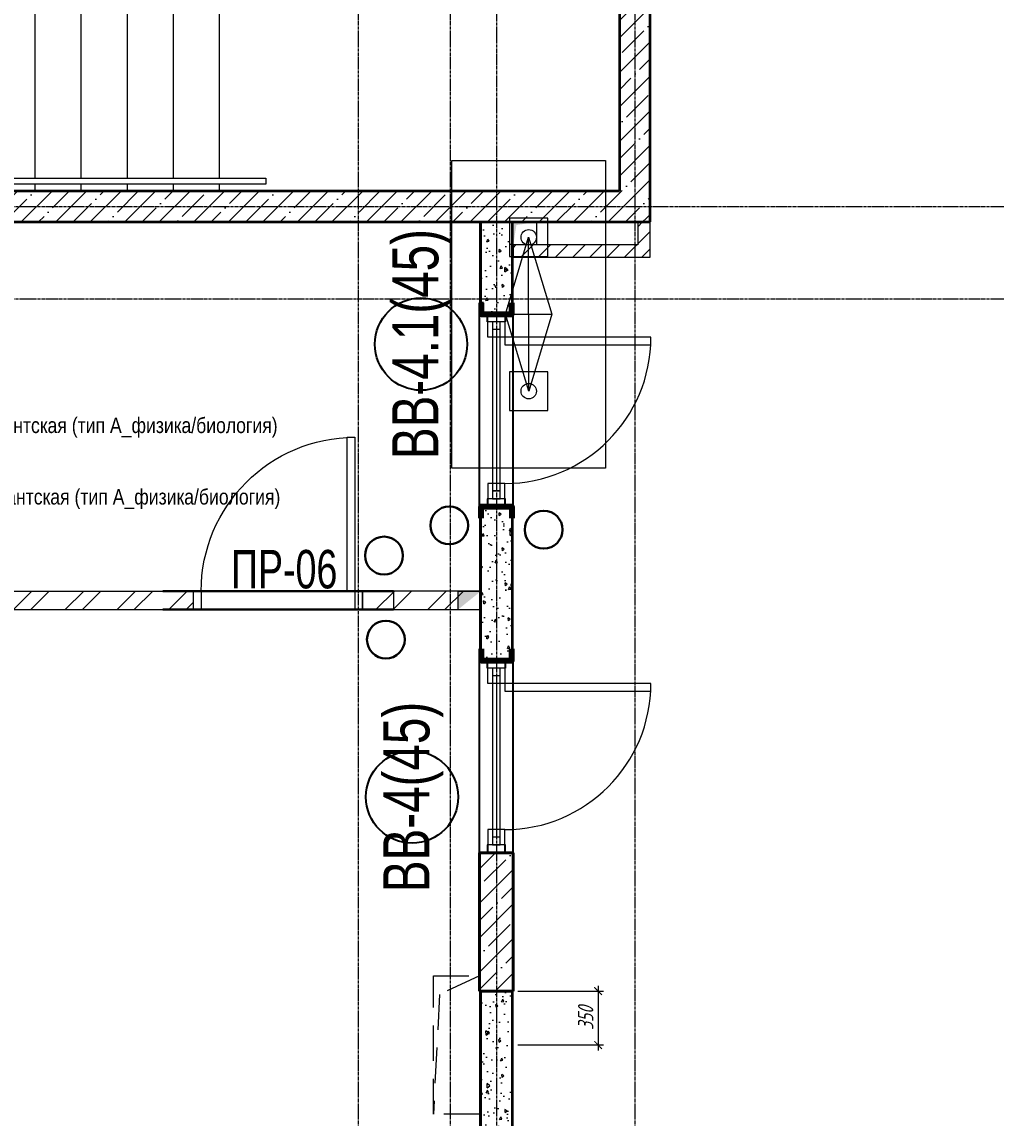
# Model space of a CAD drawing. Header units: millimetres. Extents: x -231292 to 573618, y -153144 to 564035.
# Drawn here: x 100743 to 107079, y 415177 to 422302 of the extents above; entities that cross this region are included whole.
import ezdxf
from ezdxf.enums import TextEntityAlignment as Align

# ---------------------------------------------------------------- set-up
doc = ezdxf.new("R2010")
doc.units = ezdxf.units.MM
for name, pattern in [('CENTER2', [28.575, 19.05, -3.175, 3.175, -3.175]), ('HIDDEN', [9.525, 6.35, -3.175]), ('HIDDEN2', [4.7625, 3.175, -1.5875])]:
    doc.linetypes.add(name, pattern=pattern)
doc.layers.get('0').update_dxf_attribs({"color": 250})
doc.layers.get('Defpoints').update_dxf_attribs({"color": 250})
for name, color, linetype, lineweight in [('A-AREA', 250, 'Continuous', 15), ('АР_Area', 250, 'Continuous', 5), ('АР_Витраж', 250, 'Continuous', 13), ('АР_Витраж марка', 250, 'Continuous', 9), ('АР_Двери', 250, 'Continuous', 9), ('АР_Двери_витраж', 250, 'Continuous', 9), ('АР_Колонны', 250, 'Continuous', 35), ('АР_площадь пом', 250, 'Continuous', 5), ('АР_Стены ЖБ', 250, 'Continuous', 35), ('АР_Стены кирпич', 250, 'Continuous', 20), ('АР_Стены ПЕНОблок', 250, 'Continuous', 20), ('АР_Тонкая', 250, 'Continuous', 5), ('АР_Ф_ЛК', 250, 'Continuous', 5), ('АР_Штриховка', 250, 'Continuous', 0), ('ВК_Шахты', 5, 'Continuous', 9), ('КМ_Фахверки', 250, 'Continuous', 80), ('ОВ_Классы', 250, 'Continuous', 0), ('ОВ_Отопление', 250, 'Continuous', 0), ('РД_Воронки с кровли', 250, 'Continuous', 18), ('РД_Оси_100', 250, 'Continuous', 0), ('РД_проем_инж перемыч_фахверк', 250, 'Continuous', 18), ('СКУД', 250, 'Continuous', 30)]:
    doc.layers.add(name, color=color, linetype=linetype, lineweight=lineweight)
for name, color, linetype, lineweight, plot in [('АР_Делит', 250, 'Continuous', 0, False), ('РД_Проем', 250, 'Continuous', 0, False), ('РД_проем_инж перемыч_подсчет', 250, 'Continuous', 30, False)]:
    doc.layers.add(name, color=color, linetype=linetype, lineweight=lineweight, plot=plot)
doc.layers.add('РД_Витраж_вн', color=250, linetype='Continuous')
doc.layers.add('РД_Перемычка инж проемов', color=250, linetype='Continuous')
doc.styles.add('Arial0', font='arial.ttf')
doc.styles.add('Arial_09', font='ARIALN.TTF', dxfattribs={"width": 0.9})
doc.styles.add('style1', font='ARIALN.TTF')
doc.styles.add('T_dim', font='romans.shx', dxfattribs={"width": 0.7, "oblique": 15})
doc.styles.add('ккк', font='isocpeur.ttf', dxfattribs={"width": 0.85, "oblique": 15})
doc.dimstyles.new('1-50', dxfattribs={"dimscale": 50, "dimtxt": 2, "dimasz": 1, "dimexe": 0.7, "dimexo": 0.6, "dimtad": 1, "dimdec": 0, "dimlfac": -1, "dimtxsty": 'T_dim', "dimblk1": 'ARCHTICK', "dimblk2": 'ARCHTICK', "dimsah": 1, "dimcen": 0, "dimdle": 0.7, "dimclrd": 256, "dimclre": 256, "dimadec": 0, "dimazin": 0, "dimtfac": 1, "dimtdec": 0, "dimtmove": 1, "dimatfit": 3, "dimfxl": 25, "dimlwd": -1, "dimlwe": -1, "dimarcsym": 2})

# ---------------------------------------------------------------- blocks, each defined once
blk = doc.blocks.new('ЛК_4000х8500_2эт')
at = {"color": 5}
for points in [[(6300, 3915), (2100, 3915), (2100, 3955), (6600, 3955), (6600, 3915), (6300, 3915)], [(3928.6, 45), (2100, 45), (2100, 85), (3946.2, 85)], [(4401.1, 85), (6600, 85), (6600, 45), (4383.4, 45)]]:
    blk.add_lwpolyline(points, dxfattribs=at)
at = {"layer": 'АР_Делит'}
blk.add_lwpolyline([(-200, 4000), (8300, 4000), (8300, 0), (-200, 0)], close=True, dxfattribs=at)
at = {"layer": 'АР_Ф_ЛК', "color": 5}
for p, q in [((2400, 4000), (2400, 3955)), ((2700, 4000), (2700, 3955)), ((3000, 4000), (3000, 3955)), ((3300, 4000), (3300, 3955)), ((3600, 4000), (3600, 3955)), ((3900, 4000), (3900, 3955)), ((4200, 4000), (4200, 3955)), ((4500, 4000), (4500, 3955)), ((4800, 4000), (4800, 3955)), ((5100, 4000), (5100, 3955)), ((5400, 4000), (5400, 3955)), ((5700, 4000), (5700, 3955)), ((6000, 4000), (6000, 3955)), ((6300, 4000), (6300, 3955)), ((2400, 3915), (2400, 2255)), ((2700, 3915), (2700, 2255)), ((3000, 3915), (3000, 2255)), ((3300, 3915), (3300, 2255)), ((3600, 3915), (3600, 2255)), ((3900, 3915), (3900, 2255)), ((4200, 3915), (4200, 2255)), ((4500, 3915), (4500, 2255)), ((4800, 3915), (4800, 2255)), ((5100, 3915), (5100, 2255)), ((5400, 3915), (5400, 2255)), ((5700, 3915), (5700, 2255)), ((6000, 3915), (6000, 2255)), ((6300, 3915), (6300, 2255)), ((2400, 2215), (2400, 2190)), ((2700, 2215), (2700, 2190)), ((3000, 2215), (3000, 2190)), ((3300, 2215), (3300, 2190)), ((3600, 2215), (3600, 2190)), ((3900, 2215), (3900, 2190)), ((4200, 2215), (4200, 2190)), ((4500, 2215), (4500, 2190)), ((4800, 2215), (4800, 2190)), ((5100, 2215), (5100, 2190)), ((5400, 2215), (5400, 2190)), ((5700, 2215), (5700, 2190)), ((6000, 2215), (6000, 2190)), ((6300, 2215), (6300, 2190)), ((2400, 2150), (2400, 1850)), ((6300, 2150), (6300, 1850)), ((2400, 1810), (2400, 1785)), ((2700, 1810), (2700, 1785)), ((3000, 1810), (3000, 1785)), ((3300, 1810), (3300, 1785)), ((3600, 1810), (3600, 1785)), ((3900, 1810), (3900, 1785)), ((4200, 1810), (4200, 1785)), ((4500, 1810), (4500, 1785)), ((5400, 1810), (5400, 1785)), ((5700, 1810), (5700, 1785)), ((6000, 1810), (6000, 1785)), ((6300, 1810), (6300, 1785)), ((2400, 1745), (2400, 85)), ((2700, 1745), (2700, 85)), ((3000, 1745), (3000, 85)), ((3300, 1745), (3300, 85)), ((3600, 1745), (3600, 85)), ((3900, 1745), (3900, 85)), ((4200, 1745), (4200, 660.7)), ((4500, 1745), (4500, 1341.4)), ((5400, 1745), (5400, 85)), ((5700, 1745), (5700, 85)), ((6000, 1745), (6000, 85)), ((6300, 1745), (6300, 85)), ((5100, 1670.8), (5100, 85)), ((4800, 912.3), (4800, 85)), ((4500, 309.5), (4500, 85)), ((2400, 45), (2400, 0)), ((2700, 45), (2700, 0)), ((3000, 45), (3000, 0)), ((3300, 45), (3300, 0)), ((3600, 45), (3600, 0)), ((3900, 45), (3900, 0)), ((4500, 45), (4500, 0)), ((4800, 45), (4800, 0)), ((5100, 45), (5100, 0)), ((5400, 45), (5400, 0)), ((5700, 45), (5700, 0)), ((6000, 45), (6000, 0)), ((6300, 45), (6300, 0))]:
    blk.add_line(p, q, dxfattribs=at)
at = {"layer": 'АР_Ф_ЛК'}
for points in [[(6300, 3085, 0, 150, 0), (5833.8, 3085, 0, 0, 0), (2400, 3085, 0, 0, 0)], [(2400, 915, 0, 150, 0), (2866.2, 915, 0, 0, 0), (4200, 915, 0, 0, 0)], [(4921.5, 915, 0, 150, 0), (5387.8, 915, 0, 0, 0), (6300, 915, 0, 0, 0)]]:
    blk.add_lwpolyline(points, format="xyseb", dxfattribs=at)
at = {"layer": 'АР_Ф_ЛК', "color": 5}
for points in [[(4677.9, 1745), (2245, 1745), (2245, 2255), (6455, 2255), (6455, 1745), (5132.7, 1745)], [(4695.5, 1785), (2285, 1785), (2285, 2215), (6415, 2215), (6415, 1785), (5150.3, 1785)], [(4706.5, 1810), (2310, 1810), (2310, 2190), (6390, 2190), (6390, 1810), (5161.3, 1810)]]:
    blk.add_lwpolyline(points, dxfattribs=at)
for points in [[(2350, 2150), (6350, 2150), (6350, 1850), (2350, 1850)], [(2400, 2150), (6300, 2150), (6300, 1850), (2400, 1850)]]:
    blk.add_lwpolyline(points, close=True, dxfattribs=at)
at = {"layer": 'АР_Ф_ЛК', "lineweight": 0}
for points in [[(4724.2, 1850), (4366.9, 1039.4), (4459.5, 862), (4173.5, 988), (4266.1, 810.6), (3908.8, 0)], [(5179, 1850), (4821.7, 1039.4), (4914.3, 862), (4628.3, 988), (4720.9, 810.6), (4363.6, 0)]]:
    blk.add_lwpolyline(points, dxfattribs=at)
blk = doc.blocks.new('otv пунктир')
at = {"linetype": 'HIDDEN', "ltscale": 0.07}
blk.add_lwpolyline([(0, 0), (0, 1), (1, 1), (1, 0)], close=True, dxfattribs=at)
blk.add_lwpolyline([(0, 1), (0.1346, 0.1366), (1, 0)], dxfattribs=at)
blk = doc.blocks.new('otv')
at = {"linetype": 'Continuous'}
blk.add_lwpolyline([(0, -1), (0, 0), (1, 0), (1, -1)], close=True, dxfattribs=at)
blk.add_solid([(0, -1), (0, 0), (0.135, -0.137), (1, 0)], dxfattribs=at)
blk = doc.blocks.new('Ф_пеноблок 200')
at = {"layer": 'КМ_Фахверки'}
blk.add_lwpolyline([(0, -75), (0, 0), (200, 0), (200, -75)], dxfattribs=at)
blk = doc.blocks.new('СОШ_2200_АР_ОСИ_М100_28.05.24')
at = {"layer": 'РД_Оси_100', "linetype": 'CENTER2'}
for points in [[(52500, 139938.679), (52500, -5755), (52358.276, -6155)], [(53100, 139938.679), (53100, -5755), (52949.266, -6155)], [(54300, 139938.679), (54300, -6155)], [(53400, 70753.904), (53400, -5755), (53550, -6155)], [(43327.994, 54900), (71363.995, 54900)], [(43327.994, 54300), (71363.995, 54300)]]:
    blk.add_lwpolyline(points, dxfattribs=at)
blk = doc.blocks.new('_ArchTick')
at = {"color": 0, "linetype": 'ByBlock', "const_width": 0.15}
blk.add_lwpolyline([(-0.5, -0.5), (0.5, 0.5)], dxfattribs=at)
blk = doc.blocks.new('*D1074')
at = {"layer": 'Defpoints', "color": 0, "transparency": 16777216}
for p in [(103938.8, 416001.8), (103938.8, 415651.8), (104490.6, 415651.8)]:
    blk.add_point(p, dxfattribs=at)
at = {"layer": 'АР_Делит', "color": 0, "transparency": 16777216}
for p, q in [((104490.6, 416036.8), (104490.6, 415616.8)), ((103968.8, 416001.8), (104525.6, 416001.8)), ((103968.8, 415651.8), (104525.6, 415651.8))]:
    blk.add_line(p, q, dxfattribs=at)
at = {"layer": 'АР_Делит', "color": 0, "transparency": 16777216, "xscale": 50, "yscale": 50, "zscale": 50}
for p, rotation in [((104490.6, 416001.8), 90), ((104490.6, 415651.8), 270)]:
    blk.add_blockref('_ArchTick', p, dxfattribs=dict(at, rotation=rotation))
at = {"layer": 'АР_Делит', "color": 0, "transparency": 16777216, "insert": (104409.4, 415826.8), "char_height": 100, "attachment_point": 5, "rotation": 90, "style": 'T_dim'}
blk.add_mtext('350', dxfattribs=at)
blk = doc.blocks.new('A$Cd58bfb5e')
at = {"layer": 'РД_Воронки с кровли', "lineweight": 0, "ltscale": 2}
for p, q in [((-500, -0.3), (0, 149.7)), ((0, -150.3), (0, 149.8)), ((0, 149.7), (500, 0.3)), ((500, 0.3), (-500, -0.3)), ((500, 0.3), (0, -150.3)), ((0, -150.3), (-500, -0.3))]:
    blk.add_line(p, q, dxfattribs=at)
at = {"layer": 'РД_Воронки с кровли'}
for points in [[(1000, 500.3), (1000, -499.7), (-1000, -500.3), (-1000, 499.7)], [(625, -125.3), (625, 124.7), (375, 124.7), (375, -125.3)]]:
    blk.add_lwpolyline(points, close=True, dxfattribs=at)
at = {"layer": 'РД_Воронки с кровли', "linetype": 'Continuous', "lineweight": 0}
blk.add_lwpolyline([(-625, -125.3), (-375, -125.3), (-375, 124.7), (-625, 124.7)], close=True, dxfattribs=at)
at = {"layer": 'РД_Воронки с кровли', "lineweight": 0}
for centre in [(-500, 0.3), (500, 0.3)]:
    blk.add_circle(centre, 50, dxfattribs=at)
blk = doc.blocks.new('воронки с кровли')
at = {"layer": 'РД_Воронки с кровли', "lineweight": 70, "rotation": 269.9999999999999}
blk.add_blockref('A$Cd58bfb5e', (-177840.9, 246472.7), dxfattribs=at)
blk = doc.blocks.new('MOK-МаркаПом_овал_ареал')
for p, q in [((-2.75, 3), (2.75, 3)), ((-2.75, -3), (2.75, -3))]:
    blk.add_line(p, q)
for centre, radius, start, end in [((-2.75, 0), 3, 90, 270), ((2.75, 0), 3, 270, 90), ((-3.75, 0), 3.5, 0, 0.00095)]:
    blk.add_arc(centre, radius, start, end)
at = {"color": 0, "style": 'style1'}
blk.add_attdef('АР-ПОМЕЩЕНИЕ:НОМЕР', text='', height=3.5, dxfattribs=at).set_placement((0, 0), align=Align.MIDDLE)
at = {"layer": 'Defpoints', "color": 2, "style": 'style1'}
blk.add_attdef('АР-ПОМЕЩЕНИЕ:НАИМЕНОВАНИЕ', text='', height=1, dxfattribs=at).set_placement((-0.094, -4.814), align=Align.MIDDLE)
blk = doc.blocks.new('MOK-МаркаПомещения1')
at = {"layer": 'A-AREA', "color": 0}
blk.add_line((-3.651, -1.944), (3.649, -1.944), dxfattribs=at)
at = {"layer": 'A-AREA', "color": 0, "style": 'style1'}
blk.add_attdef('АР-ПОМЕЩЕНИЕ:ПЛОЩАДЬ', text='', height=3, dxfattribs=at).set_placement((0, 0), align=Align.MIDDLE)
at = {"layer": 'Defpoints', "style": 'style1', "flags": 8}
blk.add_attdef('АР-ПОМЕЩЕНИЕ:НАИМЕНОВАНИЕ', text='', height=1, dxfattribs=at).set_placement((0, 2.956), align=Align.MIDDLE)
blk = doc.blocks.new('МаркаВитража1')
at = {"layer": 'Defpoints'}
blk.add_circle((0, 0), 3, dxfattribs=at)
at = {"color": 0, "linetype": 'ByBlock', "lineweight": -2, "style": 'Arial_09', "width": 0.9}
blk.add_attdef('АР-ОКНО:НАИМЕНОВАНИЕ', text='', height=3, dxfattribs=at).set_placement((0, 0), align=Align.MIDDLE)
blk = doc.blocks.new('MOK-МаркаПеремычки')
at = {"color": 0, "style": 'ккк', "oblique": 15, "width": 0.85}
blk.add_attdef('АР-ПРОЕМ:ПЕРЕМЫЧКА', text='', height=2.5, dxfattribs=at).set_placement((0, 0), align=Align.MIDDLE)

msp = doc.modelspace()

# ---------------------------------------------------------------- hatches: boundary and pattern name
at = {"layer": 'АР_Штриховка', "linetype": 'Continuous', "lineweight": 5}
h = msp.add_hatch(dxfattribs=at)
h.set_pattern_fill('ANSI35', color=256, scale=25, angle=-360, style=0)
h.set_pattern_definition([(45, (50428.77, 366201.75), (-112.2532, 112.2532), []), (45, (50541.02, 366201.75), (-112.2532, 112.2532), [198.4375, -39.6875, 0, -39.6875])])
h.paths.add_polyline_path([(104828.768, 425401.753), (104628.768, 425201.753), (104628.768, 424901.753), (104828.768, 424901.753)], flags=0)
h.paths.add_polyline_path([(104828.768, 423101.753), (104628.768, 423101.753), (104628.768, 421201.753), (104828.768, 421001.753)], flags=0)
h = msp.add_hatch(dxfattribs=at)
h.set_pattern_fill('ANSI35', color=256, scale=25, angle=-360, style=0)
h.set_pattern_definition([(45, (50428.77, 366201.75), (-112.2532, 112.2532), []), (45, (50541.02, 366201.75), (-112.2532, 112.2532), [198.4375, -39.6875, 0, -39.6875])])
h.paths.add_polyline_path([(104828.768, 421001.753), (104628.768, 421201.753), (96128.768, 421201.753), (95928.768, 421001.753)], flags=0)
at = {"layer": 'АР_Штриховка', "linetype": 'Continuous', "lineweight": 0}
h = msp.add_hatch(dxfattribs=at)
h.set_pattern_fill('AR-CONC', color=256, angle=45, style=0)
h.set_pattern_definition([(95, (50428.77, 366201.75), (140.09465, 117.55338), [19.05, -209.55]), (40, (50428.77, 366201.75), (-160.01845, 110.17673), [15.24, -167.6406]), (145.45144, (50440.44, 366211.55), (-19.9238, 227.7301), [16.19, -178.09024]), (91.1842, (50392.85, 366237.67), (221.41024, 161.9534), [28.575, -314.325]), (141.63556, (50411.3, 366251.17), (-7.0866, 342.8268), [24.285, -267.1356]), (36.18415, (50392.85, 366237.67), (-7.0866, 342.8268), [22.86, -251.4597]), (66, (50419.79, 366246.65), (179.51998, 34.89515), [19.05, -209.55]), (11, (50419.79, 366246.65), (-86.53993, 173.9412), [15.24, -167.64]), (116.45145, (50434.75, 366249.56), (92.98005, 208.83634), [16.19, -178.08994]), (82.5, (50428.77, 366201.75), (-57.60547, 61.973414), [0, -165.608, 0, -170.18, 0, -168.275]), (52.5, (50428.77, 366201.75), (-23.58973, 118.087), [0, -97.028, 0, -161.798, 0, -64.135]), (12.5, (50388.716, 366161.7), (99.927863, 91.826196), [0, -63.5, 0, -198.12, 0, -262.89]), (2.5, (50370.76, 366143.74), (86.7639, 122.7224), [0, -82.55, 0, -131.572, 0, -186.69])])
h.paths.add_polyline_path([(103728.768, 416900.753), (103928.768, 416900.753), (103928.768, 416901.753), (103728.768, 416901.753)], flags=0)
h.paths.add_polyline_path([(103728.768, 418151.753), (103928.768, 418151.753), (103928.768, 419151.753), (103728.768, 419151.753)], flags=0)
h.paths.add_polyline_path([(103728.768, 420402.753), (103928.768, 420402.753), (103928.768, 421001.753), (103728.768, 421001.753)], flags=0)
at = {"layer": 'АР_Штриховка', "linetype": 'Continuous', "lineweight": 0, "ltscale": 0.5}
h = msp.add_hatch(dxfattribs=at)
h.set_pattern_fill('ANSI31', color=256, scale=25, angle=-360, style=0)
h.set_pattern_definition([(45, (50428.77, 366201.75), (-56.1266, 56.1266), [])])
h.paths.add_polyline_path([(104828.768, 421001.753), (104748.768, 421001.753), (104748.768, 420851.753), (104828.768, 420771.753)], flags=0)
h = msp.add_hatch(dxfattribs=at)
h.set_pattern_fill('ANSI31', color=256, scale=25, style=0)
h.set_pattern_definition([(45, (50428.77, 366201.75), (-56.1266, 56.1266), [])])
h.paths.add_polyline_path([(104828.768, 420771.753), (104748.768, 420851.753), (103938.768, 420851.753), (103938.768, 420771.753)], flags=0)
at = {"layer": 'АР_Штриховка', "linetype": 'Continuous', "lineweight": 0}
h = msp.add_hatch(dxfattribs=at)
h.set_pattern_fill('ANSI32', color=256, scale=25, style=0)
h.set_pattern_definition([(45, (50428.77, 366201.75), (-168.3798, 168.3798), []), (45, (50541.02, 366201.75), (-168.3798, 168.3798), [])])
h.paths.add_polyline_path([(96128.768, 418601.753), (96128.768, 418481.753), (96148.736, 418481.753), (96148.736, 418601.753)], flags=0)
h.paths.add_polyline_path([(96148.736, 418601.753), (96148.736, 418481.753), (101858.768, 418481.753), (101858.768, 418601.753)], flags=0)
h.paths.add_polyline_path([(102958.768, 418601.753), (102958.768, 418481.753), (103728.768, 418481.753), (103728.768, 418601.753)], flags=0)
at = {"layer": 'АР_Штриховка', "linetype": 'Continuous', "lineweight": 5}
h = msp.add_hatch(dxfattribs=at)
h.set_pattern_fill('ANSI35', color=256, scale=25, style=0)
h.set_pattern_definition([(45, (50428.77, 366201.75), (-112.2532, 112.2532), []), (45, (50541.02, 366201.75), (-112.2532, 112.2532), [198.4375, -39.6875, 0, -39.6875])])
h.paths.add_polyline_path([(103718.768, 416001.753), (103938.768, 416001.753), (103938.768, 416901.753), (103718.768, 416901.753)], flags=0)
at = {"layer": 'АР_Штриховка', "linetype": 'Continuous', "lineweight": 0}
h = msp.add_hatch(dxfattribs=at)
h.set_pattern_fill('AR-CONC', color=256, angle=45, style=0)
h.set_pattern_definition([(95, (50428.77, 366201.75), (140.09465, 117.55338), [19.05, -209.55]), (40, (50428.77, 366201.75), (-160.01845, 110.17673), [15.24, -167.6406]), (145.45144, (50440.44, 366211.55), (-19.9238, 227.7301), [16.19, -178.09024]), (91.1842, (50392.85, 366237.67), (221.41024, 161.9534), [28.575, -314.325]), (141.63556, (50411.3, 366251.17), (-7.0866, 342.8268), [24.285, -267.1356]), (36.18415, (50392.85, 366237.67), (-7.0866, 342.8268), [22.86, -251.4597]), (66, (50419.79, 366246.65), (179.51998, 34.89515), [19.05, -209.55]), (11, (50419.79, 366246.65), (-86.53993, 173.9412), [15.24, -167.64]), (116.45145, (50434.75, 366249.56), (92.98005, 208.83634), [16.19, -178.08994]), (82.5, (50428.77, 366201.75), (-57.60547, 61.973414), [0, -165.608, 0, -170.18, 0, -168.275]), (52.5, (50428.77, 366201.75), (-23.58973, 118.087), [0, -97.028, 0, -161.798, 0, -64.135]), (12.5, (50388.716, 366161.7), (99.92786, 91.826196), [0, -63.5, 0, -198.12, 0, -262.89]), (2.5, (50370.76, 366143.74), (86.7639, 122.7224), [0, -82.55, 0, -131.572, 0, -186.69])])
h.paths.add_polyline_path([(103728.768, 412701.753), (103928.768, 412701.753), (103928.768, 416001.753), (103728.768, 416001.753)], flags=0)
at = {"layer": 'ОВ_Отопление', "linetype": 'Continuous', "lineweight": 5}
for points in [[(103728.768, 418601.753), (103578.768, 418601.753), (103653.768, 418541.753)], [(103578.768, 418601.753), (103578.768, 418481.753), (103653.768, 418541.753)]]:
    msp.add_hatch(color=256, dxfattribs=at).paths.add_polyline_path(points, flags=0)

# ---------------------------------------------------------------- linework, layer by layer
at = {"layer": 'АР_Витраж', "linetype": 'Continuous', "lineweight": 5}
for p, q in [((103718.768, 420402.753), (103718.768, 419152.753)), ((103718.768, 420401.753), (103718.768, 419151.753)), ((103938.768, 420402.753), (103938.768, 419152.753)), ((103938.768, 420401.753), (103938.768, 419151.753)), ((103718.768, 418151.753), (103718.768, 416901.753)), ((103718.768, 418151.753), (103718.768, 416901.753)), ((103938.768, 418151.753), (103938.768, 416901.753)), ((103938.768, 418151.753), (103938.768, 416901.753))]:
    msp.add_line(p, q, dxfattribs=at)
at = {"layer": 'АР_Витраж', "linetype": 'Continuous', "lineweight": 13}
for p, q in [((103853.768, 420302.753), (103803.768, 420302.753)), ((103853.768, 420301.753), (103803.768, 420301.753)), ((103828.768, 420302.753), (103828.768, 419252.753)), ((103828.768, 420301.753), (103828.768, 419251.753)), ((103853.768, 419252.753), (103803.768, 419252.753)), ((103853.768, 419251.753), (103803.768, 419251.753)), ((103853.768, 418051.753), (103803.768, 418051.753)), ((103853.768, 418051.753), (103803.768, 418051.753)), ((103828.768, 418051.753), (103828.768, 417001.753)), ((103828.768, 418051.753), (103828.768, 417001.753)), ((103853.768, 417001.753), (103803.768, 417001.753)), ((103853.768, 417001.753), (103803.768, 417001.753))]:
    msp.add_line(p, q, dxfattribs=at)
for points in [[(103768.768, 420352.753), (103768.768, 420402.753), (103888.768, 420402.753), (103888.768, 420352.753)], [(103768.768, 420351.753), (103768.768, 420401.753), (103888.768, 420401.753), (103888.768, 420351.753)], [(103853.768, 420352.753), (103803.768, 420352.753), (103803.768, 419202.753), (103853.768, 419202.753)], [(103853.768, 420351.753), (103803.768, 420351.753), (103803.768, 419201.753), (103853.768, 419201.753)], [(103768.768, 419202.753), (103768.768, 419152.753), (103888.768, 419152.753), (103888.768, 419202.753)], [(103768.768, 419201.753), (103768.768, 419151.753), (103888.768, 419151.753), (103888.768, 419201.753)], [(103768.768, 418101.753), (103768.768, 418151.753), (103888.768, 418151.753), (103888.768, 418101.753)], [(103768.768, 418101.753), (103768.768, 418151.753), (103888.768, 418151.753), (103888.768, 418101.753)], [(103853.768, 418101.753), (103803.768, 418101.753), (103803.768, 416951.753), (103853.768, 416951.753)], [(103853.768, 418101.753), (103803.768, 418101.753), (103803.768, 416951.753), (103853.768, 416951.753)], [(103768.768, 416951.753), (103768.768, 416901.753), (103888.768, 416901.753), (103888.768, 416951.753)], [(103768.768, 416951.753), (103768.768, 416901.753), (103888.768, 416901.753), (103888.768, 416951.753)]]:
    msp.add_lwpolyline(points, close=True, dxfattribs=at)
at = {"layer": 'АР_Двери', "linetype": 'Continuous', "lineweight": 9}
for points in [[(102908.768, 418601.753), (102858.768, 418601.753), (102858.768, 419601.753), (102908.768, 419601.753)], [(101908.768, 418481.753), (101858.768, 418481.753), (101858.768, 418601.753), (101908.768, 418601.753)], [(102908.768, 418481.753), (102958.768, 418481.753), (102958.768, 418601.753), (102908.768, 418601.753)]]:
    msp.add_lwpolyline(points, close=True, dxfattribs=at)
at = {"layer": 'АР_Двери', "linetype": 'Continuous', "lineweight": 9, "extrusion": (0, 0, -1)}
msp.add_arc((-102908.768, 418601.753), 1000, 0, 90, dxfattribs=at)
at = {"layer": 'АР_Двери_витраж', "linetype": 'Continuous', "lineweight": 9}
for points in [[(103773.768, 420251.753), (103773.768, 420401.753), (103883.768, 420401.753), (103883.768, 420251.753)], [(103883.768, 420251.753), (103883.768, 420201.753), (104833.768, 420201.753), (104833.768, 420251.753)], [(103773.768, 419301.753), (103773.768, 419151.753), (103883.768, 419151.753), (103883.768, 419301.753)], [(103773.768, 418001.753), (103773.768, 418151.753), (103883.768, 418151.753), (103883.768, 418001.753)], [(103883.768, 418001.753), (103883.768, 417951.753), (104833.768, 417951.753), (104833.768, 418001.753)], [(103773.768, 417051.753), (103773.768, 416901.753), (103883.768, 416901.753), (103883.768, 417051.753)]]:
    msp.add_lwpolyline(points, close=True, dxfattribs=at)
for centre in [(103883.768, 420251.753), (103883.768, 418001.753)]:
    msp.add_arc(centre, 950, 270, 0, dxfattribs=at)
at = {"layer": 'АР_Колонны', "linetype": 'HIDDEN2', "lineweight": 25}
for p, q in [((103718.768, 416901.753), (103938.768, 416901.753)), ((103718.768, 416001.753), (103718.768, 416901.753)), ((103938.768, 416901.753), (103938.768, 416001.753)), ((103938.768, 416001.753), (103718.768, 416001.753))]:
    msp.add_line(p, q, dxfattribs=at)
at = {"layer": 'АР_Колонны', "linetype": 'Continuous', "lineweight": 35}
for p, q in [((103938.768, 416901.753), (103718.768, 416901.753)), ((103718.768, 416901.753), (103718.768, 416001.753)), ((103938.768, 416001.753), (103938.768, 416901.753)), ((103718.768, 416001.753), (103938.768, 416001.753))]:
    msp.add_line(p, q, dxfattribs=at)
at = {"layer": 'АР_Стены ЖБ', "linetype": 'Continuous', "lineweight": 35}
for p, q in [((104628.768, 423101.753), (104628.768, 421201.753)), ((104828.768, 421001.753), (104828.768, 423101.753)), ((104628.768, 421201.753), (96128.768, 421201.753)), ((95928.768, 421001.753), (104828.768, 421001.753))]:
    msp.add_line(p, q, dxfattribs=at)
at = {"layer": 'АР_Стены ЖБ', "linetype": 'Continuous', "lineweight": 40}
for p, q in [((103938.768, 416901.753), (103718.768, 416901.753)), ((103718.768, 416901.753), (103718.768, 416001.753)), ((103938.768, 416001.753), (103938.768, 416901.753)), ((103718.768, 416001.753), (103938.768, 416001.753))]:
    msp.add_line(p, q, dxfattribs=at)
at = {"layer": 'АР_Стены кирпич', "linetype": 'Continuous', "lineweight": 20}
for p, q in [((96128.768, 418601.753), (101858.768, 418601.753)), ((101858.768, 418481.753), (101858.768, 418601.753)), ((102958.768, 418601.753), (102958.768, 418481.753)), ((103728.768, 418601.753), (102958.768, 418601.753)), ((103728.768, 418481.753), (103728.768, 418601.753)), ((96128.768, 418481.753), (101858.768, 418481.753)), ((102958.768, 418481.753), (103728.768, 418481.753))]:
    msp.add_line(p, q, dxfattribs=at)
at = {"layer": 'АР_Стены кирпич', "linetype": 'Continuous', "lineweight": 0}
for p, q in [((101658.768, 418599.621), (101658.768, 418601.753)), ((103158.768, 418601.753), (103158.768, 418481.753))]:
    msp.add_line(p, q, dxfattribs=at)
at = {"layer": 'АР_Стены ПЕНОблок', "linetype": 'Continuous', "lineweight": 20}
for p, q in [((103928.768, 421001.753), (103728.768, 421001.753)), ((103728.768, 421001.753), (103728.768, 420402.753)), ((103928.768, 420402.753), (103928.768, 421001.753)), ((104828.768, 421001.753), (104748.768, 421001.753)), ((104748.768, 421001.753), (104748.768, 420851.753)), ((104828.768, 420771.753), (104828.768, 421001.753)), ((104748.768, 420851.753), (103938.768, 420851.753)), ((103938.768, 420851.753), (103938.768, 420771.753)), ((103938.768, 420771.753), (104828.768, 420771.753)), ((103728.768, 420402.753), (103928.768, 420402.753)), ((103928.768, 419151.753), (103728.768, 419151.753)), ((103728.768, 419151.753), (103728.768, 418151.753)), ((103928.768, 418151.753), (103928.768, 419151.753)), ((103728.768, 418151.753), (103928.768, 418151.753)), ((103928.768, 416901.753), (103728.768, 416901.753)), ((103728.768, 416901.753), (103728.768, 416900.753)), ((103728.768, 416900.753), (103928.768, 416900.753)), ((103928.768, 416900.753), (103928.768, 416901.753)), ((103928.768, 416001.753), (103728.768, 416001.753)), ((103728.768, 416001.753), (103728.768, 412701.753)), ((103928.768, 412701.753), (103928.768, 416001.753))]:
    msp.add_line(p, q, dxfattribs=at)
at = {"layer": 'АР_Тонкая', "linetype": 'Continuous', "lineweight": 0}
for p, q in [((103728.768, 421001.753), (103718.768, 421001.753)), ((103718.768, 421001.753), (103718.768, 420402.753)), ((103728.768, 420402.753), (103728.768, 421001.753)), ((103938.768, 421001.753), (103928.768, 421001.753)), ((103928.768, 421001.753), (103928.768, 420402.753)), ((103938.768, 420402.753), (103938.768, 421001.753)), ((103718.768, 420402.753), (103728.768, 420402.753)), ((103928.768, 420402.753), (103938.768, 420402.753)), ((103728.768, 419151.753), (103718.768, 419151.753)), ((103718.768, 419151.753), (103718.768, 418151.753)), ((103728.768, 418151.753), (103728.768, 419151.753)), ((103938.768, 419151.753), (103928.768, 419151.753)), ((103928.768, 419151.753), (103928.768, 418151.753)), ((103938.768, 418151.753), (103938.768, 419151.753)), ((103718.768, 418151.753), (103728.768, 418151.753)), ((103928.768, 418151.753), (103938.768, 418151.753)), ((103728.768, 416901.753), (103718.768, 416901.753)), ((103718.768, 416901.753), (103718.768, 416900.753)), ((103718.768, 416900.753), (103728.768, 416900.753)), ((103728.768, 416900.753), (103728.768, 416901.753)), ((103938.768, 416901.753), (103928.768, 416901.753)), ((103928.768, 416901.753), (103928.768, 416900.753)), ((103928.768, 416900.753), (103938.768, 416900.753)), ((103938.768, 416900.753), (103938.768, 416901.753)), ((103728.768, 416001.753), (103718.768, 416001.753)), ((103718.768, 416001.753), (103718.768, 412701.753)), ((103728.768, 412701.753), (103728.768, 416001.753)), ((103938.768, 416001.753), (103928.768, 416001.753)), ((103928.768, 416001.753), (103928.768, 412701.753)), ((103938.768, 412701.753), (103938.768, 416001.753))]:
    msp.add_line(p, q, dxfattribs=at)
at = {"layer": 'ОВ_Отопление', "linetype": 'Continuous', "lineweight": 9}
for p, q in [((103578.768, 418601.753), (103728.768, 418601.753)), ((103578.768, 418601.753), (103578.768, 418481.753)), ((103728.768, 418601.753), (103728.768, 418481.753)), ((103578.768, 418481.753), (103728.768, 418481.753))]:
    msp.add_line(p, q, dxfattribs=at)
at = {"layer": 'РД_Витраж_вн', "linetype": 'Continuous', "lineweight": -3}
for p, q in [((103718.768, 419151.753), (103718.768, 420401.753)), ((103938.768, 419151.753), (103938.768, 420401.753)), ((103718.768, 416901.753), (103718.768, 418151.753)), ((103938.768, 416901.753), (103938.768, 418151.753))]:
    msp.add_line(p, q, dxfattribs=at)
at = {"layer": 'РД_Проем', "linetype": 'Continuous', "lineweight": 0}
for p, q in [((103718.768, 419151.753), (103718.768, 420401.753)), ((103938.768, 419151.753), (103938.768, 420401.753)), ((101858.768, 418601.753), (102958.768, 418601.753)), ((101858.768, 418481.753), (102958.768, 418481.753)), ((103718.768, 416901.753), (103718.768, 418151.753)), ((103938.768, 416901.753), (103938.768, 418151.753))]:
    msp.add_line(p, q, dxfattribs=at)
at = {"layer": 'РД_проем_инж перемыч_подсчет', "linetype": 'Continuous', "lineweight": 30}
for p, q in [((103158.768, 418601.753), (101658.768, 418601.753)), ((103158.768, 418481.753), (101658.768, 418481.753))]:
    msp.add_line(p, q, dxfattribs=at)
at = {"layer": 'РД_проем_инж перемыч_фахверк', "linetype": 'Continuous', "lineweight": 18}
for p, q in [((103718.768, 420402.753), (103718.768, 419152.753)), ((103938.768, 420402.753), (103938.768, 419152.753)), ((103718.768, 418151.753), (103718.768, 416901.753)), ((103938.768, 418151.753), (103938.768, 416901.753))]:
    msp.add_line(p, q, dxfattribs=at)
at = {"layer": 'СКУД'}
for centre in [(103522.185, 419029.065), (104136.161, 419001.361), (103097.88, 418833.03), (103109.931, 418286.96)]:
    msp.add_circle(centre, 122.942, dxfattribs=at)

# ---------------------------------------------------------------- block references
at = {"layer": 'АР_Area', "linetype": 'Continuous', "lineweight": 5, "xscale": 100, "yscale": 100, "zscale": 100}
msp.add_blockref('MOK-МаркаПом_овал_ареал', (99844.865, 420149.784), dxfattribs=at).add_auto_attribs({'АР-ПОМЕЩЕНИЕ:НОМЕР': '4.024', 'АР-ПОМЕЩЕНИЕ:НАИМЕНОВАНИЕ': 'Специализированный учебный кабинет естествознания. Лаборантская (тип А_физика/биология) '})
at = {"layer": 'АР_Витраж марка', "linetype": 'Continuous', "lineweight": 9, "xscale": 100, "yscale": 100, "zscale": 100, "rotation": 90}
for p, values in [((103338.223, 420207.677), {'АР-ОКНО:НАИМЕНОВАНИЕ': 'ВВ-4.1(45)'}), ((103280.457, 417263.794), {'АР-ОКНО:НАИМЕНОВАНИЕ': 'ВВ-4(45)'})]:
    msp.add_blockref('МаркаВитража1', p, dxfattribs=at).add_auto_attribs(values)
at = {"layer": 'АР_площадь пом', "linetype": 'Continuous', "lineweight": 5}
ref = msp.add_blockref('MOK-МаркаПомещения1', (99853.387, 418908.262), dxfattribs=dict(at, xscale=100, yscale=100, zscale=100))
ref.add_attrib('АР-ПОМЕЩЕНИЕ:НАИМЕНОВАНИЕ', 'Специализированный учебный кабинет естествознания. Лаборантская (тип А_физика/биология) ', dxfattribs={"layer": 'Defpoints', "height": 100, "style": 'style1'}).set_placement((99853.387, 419203.825), align=Align.MIDDLE)
ref.add_attrib('АР-ПОМЕЩЕНИЕ:ПЛОЩАДЬ', '18.22', dxfattribs={"layer": 'A-AREA', "color": 0, "height": 300, "style": 'style1'}).set_placement((99853.387, 418908.262), align=Align.MIDDLE)
at = {"layer": 'АР_Ф_ЛК', "rotation": 180}
msp.add_blockref('ЛК_4000х8500_2эт', (104428.768, 425201.753), dxfattribs=at)
at = {"layer": 'ВК_Шахты', "xscale": 150, "yscale": 150}
msp.add_blockref('otv', (103938.768, 421001.753), dxfattribs=at)
at = {"layer": 'КМ_Фахверки', "xscale": -1, "rotation": 180}
for p in [(103728.768, 420401.753), (103728.768, 418151.753)]:
    msp.add_blockref('Ф_пеноблок 200', p, dxfattribs=at)
at = {"layer": 'КМ_Фахверки'}
msp.add_blockref('Ф_пеноблок 200', (103728.768, 419151.753), dxfattribs=at)
at = {"layer": 'ОВ_Классы', "xscale": 900, "yscale": 300, "rotation": 270}
msp.add_blockref('otv пунктир', (103418.768, 416101.752), dxfattribs=at)
at = {"layer": 'РД_Воронки с кровли', "lineweight": 0}
msp.add_blockref('воронки с кровли', (281879.593, 173928.913), dxfattribs=at)
at = {"layer": 'РД_Оси_100'}
msp.add_blockref('СОШ_2200_АР_ОСИ_М100_28.05.24', (50428.768, 366201.753), dxfattribs=at)
at = {"layer": 'РД_Перемычка инж проемов', "linetype": 'Continuous', "lineweight": -3}
ref = msp.add_blockref('MOK-МаркаПеремычки', (102448.534, 418744.833, 200), dxfattribs=dict(at, xscale=100, yscale=100, zscale=100))
ref.add_attrib('АР-ПРОЕМ:ПЕРЕМЫЧКА', 'ПР-06', dxfattribs={"layer": '0', "color": 0, "height": 250, "style": 'Arial0', "width": 0.7}).set_placement((102448.534, 418744.833, 200), align=Align.MIDDLE)

# ---------------------------------------------------------------- dimensions: what is measured, and where the dimension line sits
at = {"layer": 'АР_Делит'}
dim = msp.add_linear_dim(base=(104490.626, 415651.753), p1=(103938.768, 416001.753), p2=(103938.768, 415651.753), angle=90, dimstyle='1-50', override={"dimclrd": 0, "dimclre": 0}, dxfattribs=at)
dim.commit()
dim.dimension.update_dxf_attribs({"geometry": '*D1074', "text_midpoint": (104409.376, 415826.753)})

doc.saveas('drawing.dxf')
